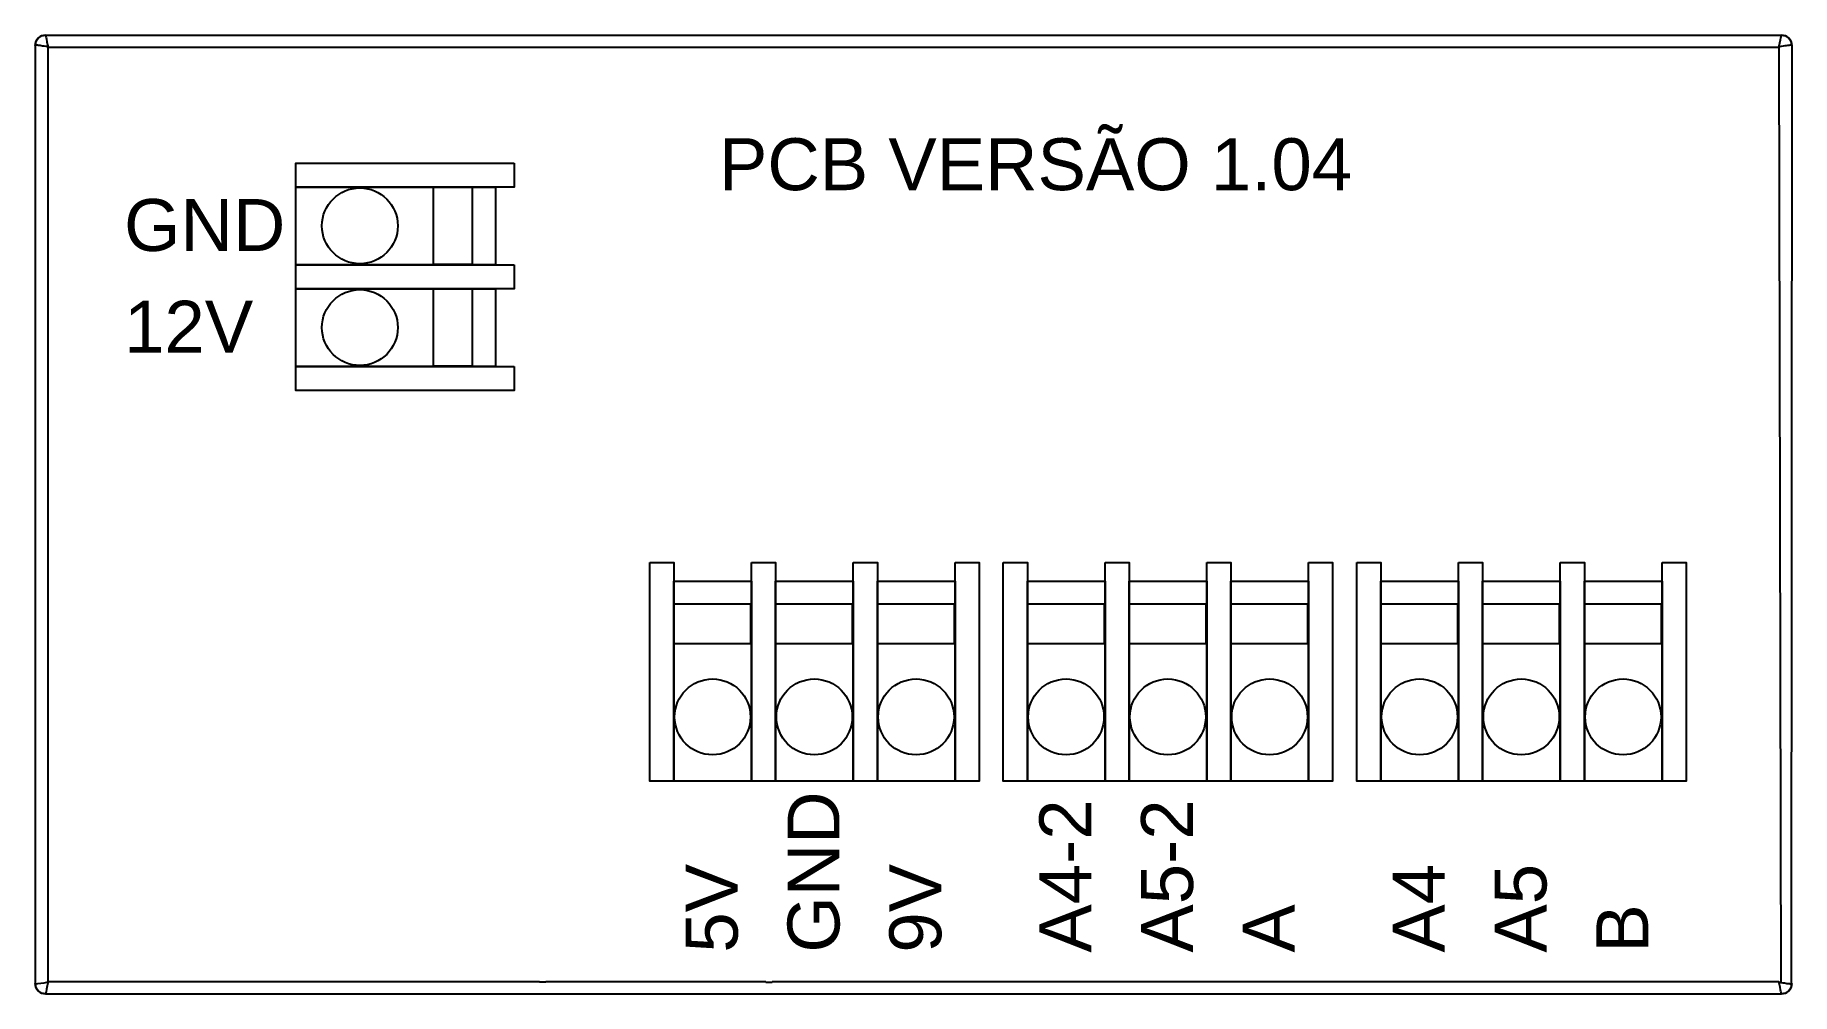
# Model space of a CAD drawing. Header units: millimetres. Extents: x 0 to 94.7, y -51.1 to 0.6.
import ezdxf

# ---------------------------------------------------------------- set-up
doc = ezdxf.new("R2010")
doc.units = ezdxf.units.MM
doc.styles.get("Standard").update_dxf_attribs({"font": 'arial.ttf'})

msp = doc.modelspace()

# ---------------------------------------------------------------- linework, layer by layer
for p, q in [((0.001, 0.002), (0, 0)), ((0, 0), (0, -50.57)), ((0.002, 0.004), (0.001, 0.002)), ((0.002, 0.004), (0.046, 0.216)), ((0.012, 0.007), (0.002, 0.004)), ((0.028, 0.01), (0.012, 0.007)), ((0.052, 0.01), (0.028, 0.01)), ((0.046, 0.216), (0.166, 0.395)), ((0.083, 0.01), (0.052, 0.01)), ((0.121, 0.007), (0.083, 0.01)), ((0.165, 0.003), (0.121, 0.007)), ((0.213, -0.003), (0.165, 0.003)), ((0.166, 0.395), (0.346, 0.515)), ((0.346, 0.515), (0.557, 0.557)), ((0.557, 0.557), (94.129, 0.557)), ((0.558, 0.557), (0.56, 0.554)), ((0.56, 0.554), (0.563, 0.543)), ((0.563, 0.543), (0.568, 0.524)), ((0.568, 0.524), (0.574, 0.499)), ((0.574, 0.499), (0.582, 0.466)), ((0.582, 0.466), (0.59, 0.427)), ((0.59, 0.427), (0.611, 0.333)), ((0.611, 0.333), (0.638, 0.203)), ((0.638, 0.203), (0.675, 0.025)), ((0.675, 0.025), (0.697, -0.084)), ((93.989, -0.084), (94.034, 0.137)), ((94.034, 0.137), (94.068, 0.299)), ((94.068, 0.299), (94.092, 0.409)), ((94.092, 0.409), (94.101, 0.452)), ((94.101, 0.452), (94.11, 0.489)), ((94.11, 0.489), (94.117, 0.519)), ((94.117, 0.519), (94.122, 0.54)), ((94.122, 0.54), (94.126, 0.553)), ((94.126, 0.553), (94.128, 0.557)), ((94.129, 0.557), (94.34, 0.515)), ((94.34, 0.515), (94.52, 0.395)), ((94.502, 0.001), (94.448, -0.006)), ((94.549, 0.006), (94.502, 0.001)), ((94.52, 0.395), (94.64, 0.216)), ((94.591, 0.009), (94.549, 0.006)), ((94.627, 0.01), (94.591, 0.009)), ((94.655, 0.01), (94.627, 0.01)), ((94.64, 0.216), (94.684, 0.004)), ((94.673, 0.008), (94.655, 0.01)), ((94.684, 0.004), (94.673, 0.008)), ((94.685, 0.002), (94.684, 0.004)), ((0.268, -0.01), (0.213, -0.003)), ((0.331, -0.019), (0.268, -0.01)), ((0.404, -0.03), (0.331, -0.019)), ((0.49, -0.044), (0.404, -0.03)), ((0.587, -0.062), (0.49, -0.044)), ((0.697, -0.083), (0.587, -0.062)), ((0.697, -50.491), (0.703, -0.083)), ((0.703, -0.083), (93.989, -0.085)), ((94.108, -0.06), (93.989, -0.083)), ((93.989, -0.085), (94.098, -50.515)), ((94.213, -0.041), (94.108, -0.06)), ((94.305, -0.026), (94.213, -0.041)), ((94.383, -0.015), (94.305, -0.026)), ((94.448, -0.006), (94.383, -0.015)), ((94.686, -0.083), (94.686, -0.083)), ((0, -50.578), (0, -50.579)), ((0, -50.579), (0.002, -50.581)), ((0.045, -50.793), (0.002, -50.581)), ((0.002, -50.581), (0.048, -50.588)), ((0.166, -50.973), (0.045, -50.793)), ((0.048, -50.588), (0.151, -50.582)), ((0.151, -50.582), (0.302, -50.563)), ((0.346, -51.093), (0.166, -50.973)), ((0.302, -50.563), (0.49, -50.533)), ((0.557, -51.135), (0.346, -51.093)), ((0.49, -50.533), (0.699, -50.494)), ((0.567, -51.105), (0.557, -51.135)), ((0.587, -51.017), (0.567, -51.105)), ((0.617, -50.877), (0.587, -51.017)), ((0.655, -50.698), (0.617, -50.877)), ((0.697, -50.491), (0.655, -50.698)), ((27.184, -50.494), (0.697, -50.491)), ((27.184, -50.494), (27.532, -50.494)), ((39.377, -50.494), (27.532, -50.494)), ((39.377, -50.508), (39.725, -50.508)), ((93.989, -50.494), (39.725, -50.494)), ((94.03, -50.698), (93.989, -50.494)), ((93.989, -50.494), (94.098, -50.515)), ((94.047, -50.781), (94.03, -50.698)), ((94.075, -50.911), (94.047, -50.781)), ((94.095, -51.005), (94.075, -50.911)), ((94.104, -51.044), (94.095, -51.005)), ((94.098, -50.515), (94.196, -50.533)), ((94.112, -51.076), (94.104, -51.044)), ((94.118, -51.102), (94.112, -51.076)), ((94.123, -51.12), (94.118, -51.102)), ((94.126, -51.131), (94.123, -51.12)), ((94.34, -51.093), (94.128, -51.135)), ((94.196, -50.533), (94.282, -50.547)), ((94.282, -50.547), (94.356, -50.559)), ((94.519, -50.973), (94.34, -51.093)), ((94.356, -50.559), (94.419, -50.568)), ((94.419, -50.568), (94.473, -50.575)), ((94.473, -50.575), (94.521, -50.58)), ((94.64, -50.793), (94.519, -50.973)), ((94.521, -50.58), (94.565, -50.584)), ((94.565, -50.584), (94.603, -50.587)), ((94.603, -50.587), (94.634, -50.588)), ((94.634, -50.588), (94.657, -50.587)), ((94.683, -50.581), (94.64, -50.793)), ((94.657, -50.587), (94.674, -50.585)), ((94.674, -50.585), (94.683, -50.581)), ((94.683, -50.581), (94.685, -50.579)), ((94.685, -50.579), (94.686, -50.577)), ((94.128, -51.135), (94.126, -51.131))]:
    msp.add_line(p, q)
for points in [[(94.686, 0), (94.64, -50.793)], [(0.557, -51.135), (94.128, -51.135)]]:
    msp.add_lwpolyline(points)
for points in [[(25.82, -6.338), (25.82, -7.638), (14.046, -7.638), (14.046, -6.338)], [(14.046, -11.823), (14.046, -7.638), (24.818, -7.638), (24.818, -11.823)], [(23.579, -11.789), (23.579, -7.638), (21.455, -7.638), (21.455, -11.789)], [(25.82, -11.823), (25.82, -13.123), (14.046, -13.123), (14.046, -11.823)], [(14.046, -17.308), (14.046, -13.123), (24.818, -13.123), (24.818, -17.308)], [(23.579, -17.273), (23.579, -13.123), (21.455, -13.123), (21.455, -17.273)], [(25.82, -17.308), (25.82, -18.608), (14.046, -18.608), (14.046, -17.308)], [(33.126, -27.885), (34.426, -27.885), (34.426, -39.659), (33.126, -39.659)], [(38.611, -27.885), (39.911, -27.885), (39.911, -39.659), (38.611, -39.659)], [(44.096, -27.885), (45.396, -27.885), (45.396, -39.659), (44.096, -39.659)], [(49.58, -27.885), (50.88, -27.885), (50.88, -39.659), (49.58, -39.659)], [(52.18, -27.885), (53.48, -27.885), (53.48, -39.659), (52.18, -39.659)], [(57.665, -27.885), (58.965, -27.885), (58.965, -39.659), (57.665, -39.659)], [(63.15, -27.885), (64.45, -27.885), (64.45, -39.659), (63.15, -39.659)], [(68.635, -27.885), (69.935, -27.885), (69.935, -39.659), (68.635, -39.659)], [(71.235, -27.885), (72.535, -27.885), (72.535, -39.659), (71.235, -39.659)], [(76.719, -27.885), (78.019, -27.885), (78.019, -39.659), (76.719, -39.659)], [(82.204, -27.885), (83.504, -27.885), (83.504, -39.659), (82.204, -39.659)], [(87.689, -27.885), (88.989, -27.885), (88.989, -39.659), (87.689, -39.659)], [(38.611, -39.659), (34.426, -39.659), (34.426, -28.887), (38.611, -28.887)], [(44.096, -39.659), (39.911, -39.659), (39.911, -28.887), (44.096, -28.887)], [(49.58, -39.659), (45.396, -39.659), (45.396, -28.887), (49.58, -28.887)], [(57.665, -39.659), (53.48, -39.659), (53.48, -28.887), (57.665, -28.887)], [(63.15, -39.659), (58.965, -39.659), (58.965, -28.887), (63.15, -28.887)], [(68.635, -39.659), (64.45, -39.659), (64.45, -28.887), (68.635, -28.887)], [(76.719, -39.659), (72.535, -39.659), (72.535, -28.887), (76.719, -28.887)], [(82.204, -39.659), (78.019, -39.659), (78.019, -28.887), (82.204, -28.887)], [(87.689, -39.659), (83.504, -39.659), (83.504, -28.887), (87.689, -28.887)], [(38.577, -30.126), (34.426, -30.126), (34.426, -32.25), (38.577, -32.25)], [(44.062, -30.126), (39.911, -30.126), (39.911, -32.25), (44.062, -32.25)], [(49.546, -30.126), (45.396, -30.126), (45.396, -32.25), (49.546, -32.25)], [(57.631, -30.126), (53.48, -30.126), (53.48, -32.25), (57.631, -32.25)], [(63.116, -30.126), (58.965, -30.126), (58.965, -32.25), (63.116, -32.25)], [(68.6, -30.126), (64.45, -30.126), (64.45, -32.25), (68.6, -32.25)], [(76.685, -30.126), (72.535, -30.126), (72.535, -32.25), (76.685, -32.25)], [(82.17, -30.126), (78.019, -30.126), (78.019, -32.25), (82.17, -32.25)], [(87.655, -30.126), (83.504, -30.126), (83.504, -32.25), (87.655, -32.25)]]:
    msp.add_lwpolyline(points, close=True)
for centre in [(17.503, -9.724), (17.503, -15.209), (36.512, -36.202), (41.997, -36.202), (47.482, -36.202), (55.566, -36.202), (61.051, -36.202), (66.536, -36.202), (74.62, -36.202), (80.105, -36.202), (85.59, -36.202)]:
    msp.add_circle(centre, 2.044)
for centre, start, end in [((0.557, 0), 90, 180), ((94.129, 0), 0, 90), ((0.557, -50.578), 180, 270), ((94.128, -50.577), 270, 0)]:
    msp.add_arc(centre, 0.557, start, end)

# ---------------------------------------------------------------- texts
at = {"char_height": 2.8, "attachment_point": 1}
for s, width, insert in [('PCB VERSÃO 1.04', 49.28115, (36.857, -5.003)), ('GND', 21.60099, (4.794, -8.281)), ('12V', 21.60099, (4.794, -13.766))]:
    msp.add_mtext_dynamic_manual_height_columns(s, width=width, gutter_width=743.841, heights=[0], dxfattribs=dict(at, insert=insert))
at = {"char_height": 2.8, "attachment_point": 1, "rotation": 90}
for s, insert in [('GND', (40.554, -48.911)), ('A4-2', (54.124, -48.911)), ('A5-2', (59.609, -48.911)), ('5V', (35.07, -48.911)), ('9V', (46.039, -48.911)), ('A4', (73.178, -48.911)), ('A5', (78.663, -48.911)), ('A', (65.093, -48.911)), ('B', (84.147, -48.911))]:
    msp.add_mtext_dynamic_manual_height_columns(s, width=21.60099, gutter_width=743.841, heights=[0], dxfattribs=dict(at, insert=insert))

doc.saveas('drawing.dxf')
